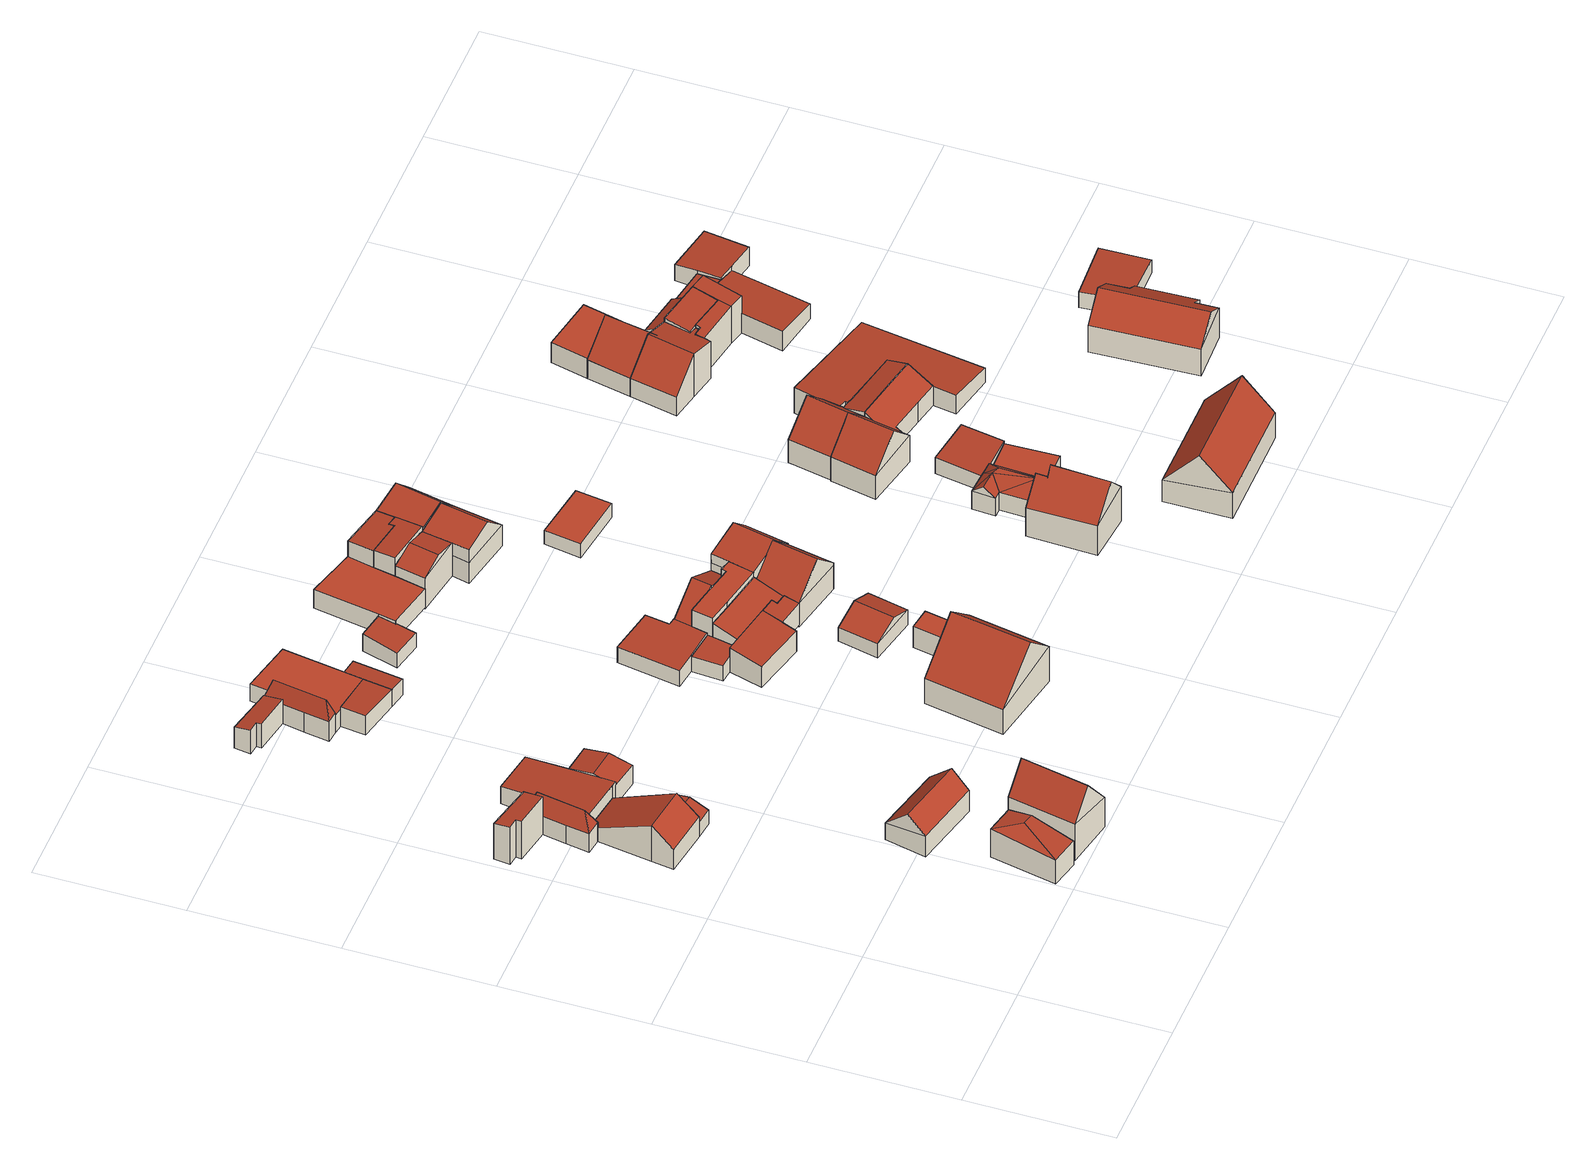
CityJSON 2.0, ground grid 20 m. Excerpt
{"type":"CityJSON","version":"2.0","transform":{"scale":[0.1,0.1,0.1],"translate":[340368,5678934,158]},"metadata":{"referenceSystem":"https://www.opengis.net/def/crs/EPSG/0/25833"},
"CityObjects":{
"building1":{"type":"Building","attributes":{"Dachtyp_tdc":"tdcHipAndGableRoof","Gemeindeschluessel":14729160,"Dachneigung":12.14,"QualitaetDacherkennung":41,"Geometrietyp2DReferenz":"3000","function":"31001_9998","roofType":"5000","measuredHeight":5.15},"geometry":[{"type":"MultiSurface","lod":"2","boundaries":[[[0,1,2,3]],[[1,4,5,2]],[[4,6,7,5]],[[6,0,3,7]],[[4,1,8]],[[0,6,9]],[[1,0,9,8]],[[6,4,8,9]],[[3,2,5,7]]],"semantics":{"surfaces":[{"type":"WallSurface"},{"type":"RoofSurface"},{"type":"GroundSurface"}],"values":[0,0,0,0,1,0,1,1,2]}}]},
"building2":{"type":"Building","attributes":{"Gemeindeschluessel":14729160,"Geometrietyp2DReferenz":"3000","function":"31001_9998","roofType":"9999"},"children":["building2-1","building2-2","building2-3","building2-4","building2-5","building2-6"]},
"building2-1":{"type":"BuildingPart","attributes":{"Dachtyp_tdc":"tdcGableRoof","Dachneigung":25.82,"QualitaetDacherkennung":46,"Geometrietyp2DReferenz":"3000","roofType":"3100","measuredHeight":5.91},"parents":["building2"],"geometry":[{"type":"MultiSurface","lod":"2","boundaries":[[[10,11,12,13,14]],[[15,16,17,18,19]],[[16,20,21,17]],[[20,22,23,21]],[[22,24,25,23]],[[20,16,15,26]],[[26,11,10,27,24,22,20]],[[28,14,13,29,18,17,21,23,25]],[[14,28,27,10]],[[30,12,11,26]],[[29,13,12,31]],[[31,12,30]],[[15,19,32,30,26]],[[29,31,19,18]],[[19,31,30,32]],[[27,28,25,24]]],"semantics":{"surfaces":[{"type":"WallSurface"},{"type":"RoofSurface"},{"type":"GroundSurface"},{"type":"ClosureSurface"}],"values":[0,0,0,0,0,1,1,2,3,0,3,3,0,3,3,3]}}]},
"building2-2":{"type":"BuildingPart","attributes":{"Dachtyp_tdc":"tdcFreeFormRoof","Dachneigung":63.78,"QualitaetDacherkennung":27,"Geometrietyp2DReferenz":"3000","roofType":"5000","measuredHeight":5.41},"parents":["building2"],"geometry":[{"type":"MultiSurface","lod":"2","boundaries":[[[33,34,35,36]],[[37,38,39,40]],[[41,42,23,25,24]],[[42,43,44,23]],[[43,33,36,44]],[[45,46,41,47,38]],[[45,38,37]],[[46,45,37,34,33,43]],[[46,43,42,41]],[[36,35,40,39,28,25,23,44]],[[40,35,34,37]],[[27,47,41,24]],[[24,25,28,27]],[[28,39,38,47,27]]],"semantics":{"surfaces":[{"type":"WallSurface"},{"type":"RoofSurface"},{"type":"GroundSurface"},{"type":"ClosureSurface"}],"values":[0,0,0,0,0,1,1,1,1,2,3,0,3,3]}}]},
"building2-3":{"type":"BuildingPart","attributes":{"Dachtyp_tdc":"tdcGableRoof","Dachneigung":10.1,"QualitaetDacherkennung":80,"Geometrietyp2DReferenz":"3000","roofType":"3100","measuredHeight":3.87},"parents":["building2"],"geometry":[{"type":"MultiSurface","lod":"2","boundaries":[[[48,49,50,51]],[[48,52,53,49]],[[52,54,55,53]],[[52,48,56]],[[48,51,57,56]],[[54,52,56,57,58]],[[50,49,53,55]],[[50,55,54,59,51]],[[59,58,57,51]],[[54,58,59]]],"semantics":{"surfaces":[{"type":"WallSurface"},{"type":"RoofSurface"},{"type":"GroundSurface"},{"type":"ClosureSurface"}],"values":[0,0,0,0,1,1,2,3,0,3]}}]},
"building2-4":{"type":"BuildingPart","attributes":{"Dachtyp_tdc":"tdcPolyFlatRoof","Dachneigung":7.01,"QualitaetDacherkennung":62,"Geometrietyp2DReferenz":"3000","roofType":"2100","measuredHeight":6.18},"parents":["building2"],"geometry":[{"type":"MultiSurface","lod":"2","boundaries":[[[60,61,62,35,34]],[[61,63,64,62]],[[63,65,66,64]],[[65,67,68,66]],[[67,69,37,40,68]],[[67,65,63,61,60,69]],[[40,35,62,64,66,68]],[[34,37,69,60]],[[34,35,40,37]]],"semantics":{"surfaces":[{"type":"WallSurface"},{"type":"RoofSurface"},{"type":"GroundSurface"},{"type":"ClosureSurface"}],"values":[0,0,0,0,0,1,2,0,3]}}]},
"building2-5":{"type":"BuildingPart","attributes":{"Dachtyp_tdc":"tdcPolyFlatRoof","Dachneigung":4.94,"QualitaetDacherkennung":62,"Geometrietyp2DReferenz":"3000","roofType":"2100","measuredHeight":3.84},"parents":["building2"],"geometry":[{"type":"MultiSurface","lod":"2","boundaries":[[[70,71,10,14,55,54]],[[72,73,74,39,38]],[[73,75,76,74]],[[75,77,78,76]],[[77,51,50,78]],[[77,75,73,72,79,71,70,58,59,51]],[[50,55,14,28,39,74,76,78]],[[54,58,70]],[[55,50,51,59,54]],[[54,59,58]],[[27,10,71,79,47]],[[27,28,14,10]],[[72,38,47,79]],[[28,27,47,38,39]]],"semantics":{"surfaces":[{"type":"WallSurface"},{"type":"RoofSurface"},{"type":"GroundSurface"},{"type":"ClosureSurface"}],"values":[0,0,0,0,0,1,2,0,3,3,0,3,0,3]}}]},
"building2-6":{"type":"BuildingPart","attributes":{"Dachtyp_tdc":"tdcGableRoof","Dachneigung":18.37,"QualitaetDacherkennung":48,"Geometrietyp2DReferenz":"3000","roofType":"3100","measuredHeight":3.19},"parents":["building2"],"geometry":[{"type":"MultiSurface","lod":"2","boundaries":[[[12,80,81,13]],[[80,82,83,81]],[[82,19,18,83]],[[82,80,84]],[[80,12,30,32,84]],[[19,82,84,32]],[[13,81,83,18,29]],[[13,29,31,12]],[[29,18,19,31]],[[30,12,31]],[[32,30,31,19]]],"semantics":{"surfaces":[{"type":"WallSurface"},{"type":"RoofSurface"},{"type":"GroundSurface"},{"type":"ClosureSurface"}],"values":[0,0,0,0,1,1,2,3,3,3,3]}}]},
"building3":{"type":"Building","attributes":{"Dachtyp_tdc":"tdcGableRoof","Gemeindeschluessel":14729160,"Dachneigung":43.37,"QualitaetDacherkennung":67,"Geometrietyp2DReferenz":"3000","function":"31001_9998","roofType":"3100","measuredHeight":5.78},"geometry":[{"type":"MultiSurface","lod":"2","boundaries":[[[85,86,87,88]],[[86,89,90,87]],[[89,91,92,90]],[[91,85,88,92]],[[89,86,93]],[[85,91,94]],[[86,85,94,93]],[[91,89,93,94]],[[88,87,90,92]]],"semantics":{"surfaces":[{"type":"WallSurface"},{"type":"RoofSurface"},{"type":"GroundSurface"}],"values":[0,0,0,0,0,0,1,1,2]}}]},
"building4":{"type":"Building","attributes":{"Dachtyp_tdc":"tdcGableRoof","Gemeindeschluessel":14729160,"Dachneigung":51.72,"QualitaetDacherkennung":82,"Geometrietyp2DReferenz":"3000","function":"31001_9998","roofType":"3100","measuredHeight":9.92},"geometry":[{"type":"MultiSurface","lod":"2","boundaries":[[[95,96,97,98]],[[96,99,100,97]],[[99,101,102,100]],[[101,95,98,102]],[[99,96,103]],[[95,101,104]],[[96,95,104,103]],[[101,99,103,104]],[[98,97,100,102]]],"semantics":{"surfaces":[{"type":"WallSurface"},{"type":"RoofSurface"},{"type":"GroundSurface"}],"values":[0,0,0,0,0,0,1,1,2]}}]},
"building5":{"type":"Building","attributes":{"Gemeindeschluessel":14729160,"Geometrietyp2DReferenz":"3000","function":"31001_9998","roofType":"9999"},"children":["building5-1","building5-2","building5-3","building5-4","building5-5"]},
"building5-1":{"type":"BuildingPart","attributes":{"Dachtyp_tdc":"tdcPolyFlatRoof","Dachneigung":10.67,"QualitaetDacherkennung":76,"Geometrietyp2DReferenz":"3000","roofType":"2100","measuredHeight":3.98},"parents":["building5"],"geometry":[{"type":"MultiSurface","lod":"2","boundaries":[[[105,106,107,108,109]],[[106,110,111,107]],[[110,112,113,111]],[[112,114,115,113]],[[114,116,117,118,115]],[[114,112,110,106,105,116]],[[118,108,107,111,113,115]],[[109,117,116,105]],[[109,108,118,117]]],"semantics":{"surfaces":[{"type":"WallSurface"},{"type":"RoofSurface"},{"type":"GroundSurface"},{"type":"ClosureSurface"}],"values":[0,0,0,0,0,1,2,0,3]}}]},
"building5-2":{"type":"BuildingPart","attributes":{"Dachtyp_tdc":"tdcPolyFlatRoof","Dachneigung":3.48,"QualitaetDacherkennung":86,"Geometrietyp2DReferenz":"3000","roofType":"2100","measuredHeight":2.76},"parents":["building5"],"geometry":[{"type":"MultiSurface","lod":"2","boundaries":[[[119,120,121,122]],[[123,124,125,126]],[[124,119,122,125]],[[124,123,127,120,119]],[[122,121,128,126,125]],[[127,128,121,120]],[[123,126,128,127]]],"semantics":{"surfaces":[{"type":"WallSurface"},{"type":"RoofSurface"},{"type":"GroundSurface"},{"type":"ClosureSurface"}],"values":[0,0,0,1,2,3,3]}}]},
"building5-3":{"type":"BuildingPart","attributes":{"Dachtyp_tdc":"tdcPolyFlatRoof","Dachneigung":4.36,"QualitaetDacherkennung":79,"Geometrietyp2DReferenz":"3000","roofType":"2100","measuredHeight":3.22},"parents":["building5"],"geometry":[{"type":"MultiSurface","lod":"2","boundaries":[[[120,129,130,121]],[[129,131,132,133,130]],[[129,120,127,134,131]],[[133,128,121,130]],[[134,132,131]],[[127,128,133,132,134]],[[121,128,127,120]]],"semantics":{"surfaces":[{"type":"WallSurface"},{"type":"RoofSurface"},{"type":"GroundSurface"},{"type":"ClosureSurface"}],"values":[0,0,1,2,0,3,3]}}]},
"building5-4":{"type":"BuildingPart","attributes":{"Dachtyp_tdc":"tdcFreeFormRoof","Dachneigung":71.65,"QualitaetDacherkennung":31,"Geometrietyp2DReferenz":"3000","roofType":"5000","measuredHeight":5.79},"parents":["building5"],"geometry":[{"type":"MultiSurface","lod":"2","boundaries":[[[135,109,108,136]],[[117,137,138,139,118]],[[140,141,142,143,144]],[[141,135,136,142]],[[137,117,145]],[[117,109,135,141,146,145]],[[141,140,146]],[[140,137,145,146]],[[136,108,118,139,143,142]],[[118,108,109,117]],[[144,138,137,140]],[[144,143,139,138]]],"semantics":{"surfaces":[{"type":"WallSurface"},{"type":"RoofSurface"},{"type":"GroundSurface"},{"type":"ClosureSurface"}],"values":[0,0,0,0,1,1,1,1,2,3,0,3]}}]},
"building5-5":{"type":"BuildingPart","attributes":{"Dachtyp_tdc":"tdcPolyFlatRoof","Dachneigung":0,"QualitaetDacherkennung":60,"Geometrietyp2DReferenz":"3000","roofType":"1000","measuredHeight":2.81},"parents":["building5"],"geometry":[{"type":"MultiSurface","lod":"2","boundaries":[[[147,123,126,148]],[[132,144,143,133]],[[138,149,150,139]],[[149,147,148,150]],[[149,138,144,132,134,127,123,147]],[[148,126,128,133,143,139,150]],[[128,126,123,127]],[[133,128,127,134,132]],[[139,143,144,138]]],"semantics":{"surfaces":[{"type":"WallSurface"},{"type":"RoofSurface"},{"type":"GroundSurface"},{"type":"ClosureSurface"}],"values":[0,0,0,0,1,2,3,3,3]}}]},
"building6":{"type":"Building","attributes":{"Gemeindeschluessel":14729160,"Geometrietyp2DReferenz":"3000","function":"31001_9998","roofType":"9999"},"children":["building6-1","building6-2"]},
"building6-1":{"type":"BuildingPart","attributes":{"Dachtyp_tdc":"tdcGableRoof","Dachneigung":41.89,"QualitaetDacherkennung":72,"Geometrietyp2DReferenz":"3000","roofType":"3100","measuredHeight":9.97},"parents":["building6"],"geometry":[{"type":"MultiSurface","lod":"2","boundaries":[[[151,152,153,154,155]],[[152,156,157,153]],[[156,158,159,157]],[[156,152,160]],[[151,158,161]],[[152,151,161,160]],[[158,156,160,161]],[[154,153,157,159,162]],[[162,159,158,151,155,163]],[[155,154,162,163]]],"semantics":{"surfaces":[{"type":"WallSurface"},{"type":"RoofSurface"},{"type":"GroundSurface"},{"type":"ClosureSurface"}],"values":[0,0,0,0,0,1,1,2,0,3]}}]},
"building6-2":{"type":"BuildingPart","attributes":{"Dachtyp_tdc":"tdcPolyFlatRoof","Dachneigung":3.11,"QualitaetDacherkennung":82,"Geometrietyp2DReferenz":"3000","roofType":"2100","measuredHeight":3.66},"parents":["building6"],"geometry":[{"type":"MultiSurface","lod":"2","boundaries":[[[164,165,166,167]],[[165,155,154,166]],[[163,164,167,162]],[[163,155,165,164]],[[167,166,154,162]],[[163,162,154,155]]],"semantics":{"surfaces":[{"type":"WallSurface"},{"type":"RoofSurface"},{"type":"GroundSurface"},{"type":"ClosureSurface"}],"values":[0,0,0,1,2,3]}}]},
"building7":{"type":"Building","attributes":{"Gemeindeschluessel":14729160,"Geometrietyp2DReferenz":"3000","function":"31001_9998","roofType":"9999"},"children":["building7-1","building7-2","building7-3","building7-4","building7-5"]},
"building7-1":{"type":"BuildingPart","attributes":{"Dachtyp_tdc":"tdcPolyFlatRoof","Dachneigung":3.49,"QualitaetDacherkennung":77,"Geometrietyp2DReferenz":"3000","roofType":"2100","measuredHeight":2.98},"parents":["building7"],"geometry":[{"type":"MultiSurface","lod":"2","boundaries":[[[168,169,170,171]],[[169,172,173,170]],[[172,174,175,176,173]],[[177,178,179,180,181,182]],[[183,184,185,186,187]],[[184,168,171,185]],[[184,183,178,177,174,172,169,168]],[[171,170,173,176,181,180,186,185]],[[177,182,175,174]],[[182,181,176,175]],[[183,187,179,178]],[[187,186,180,179]]],"semantics":{"surfaces":[{"type":"WallSurface"},{"type":"RoofSurface"},{"type":"GroundSurface"},{"type":"ClosureSurface"}],"values":[0,0,0,0,0,0,1,2,0,3,0,3]}}]},
"building7-2":{"type":"BuildingPart","attributes":{"Dachtyp_tdc":"tdcPolyFlatRoof","Dachneigung":3.17,"QualitaetDacherkennung":63,"Geometrietyp2DReferenz":"3000","roofType":"2100","measuredHeight":2.88},"parents":["building7"],"geometry":[{"type":"MultiSurface","lod":"2","boundaries":[[[188,189,190,191]],[[189,187,186,190]],[[179,192,193,180]],[[192,194,195,193]],[[194,196,197,195]],[[196,194,192,179,187,189,188]],[[191,190,186,180,193,195,197]],[[180,186,187,179]],[[188,191,197,196]]],"semantics":{"surfaces":[{"type":"WallSurface"},{"type":"RoofSurface"},{"type":"GroundSurface"},{"type":"ClosureSurface"}],"values":[0,0,0,0,0,1,2,3,3]}}]},
"building7-3":{"type":"BuildingPart","attributes":{"Dachtyp_tdc":"tdcPolyFlatRoof","Dachneigung":7.89,"QualitaetDacherkennung":82,"Geometrietyp2DReferenz":"3000","roofType":"2100","measuredHeight":4.03},"parents":["building7"],"geometry":[{"type":"MultiSurface","lod":"2","boundaries":[[[198,199,188,191,200]],[[201,202,203,204,205]],[[202,198,200,203]],[[202,201,206,199,198]],[[200,191,197,207,204,203]],[[208,209,196,188,199,206]],[[197,191,188,196]],[[208,207,197,196,209]],[[201,205,208,206]],[[205,204,207,208]]],"semantics":{"surfaces":[{"type":"WallSurface"},{"type":"RoofSurface"},{"type":"GroundSurface"},{"type":"ClosureSurface"}],"values":[0,0,0,1,2,0,3,3,0,3]}}]},
"building7-4":{"type":"BuildingPart","attributes":{"Dachtyp_tdc":"tdcGableRoof","Dachneigung":30.54,"QualitaetDacherkennung":15,"Geometrietyp2DReferenz":"3000","roofType":"3100","measuredHeight":5.96},"parents":["building7"],"geometry":[{"type":"MultiSurface","lod":"2","boundaries":[[[210,211,212,213]],[[211,214,215,212]],[[214,216,217,215]],[[216,182,181,217]],[[175,218,219,176]],[[218,220,221,219]],[[220,222,223,221]],[[222,210,213,223]],[[218,175,182,216,214]],[[214,211,210,222,220,218]],[[213,212,215,217,181,176,219,221,223]],[[176,181,182,175]]],"semantics":{"surfaces":[{"type":"WallSurface"},{"type":"RoofSurface"},{"type":"GroundSurface"},{"type":"ClosureSurface"}],"values":[0,0,0,0,0,0,0,0,1,1,2,3]}}]},
"building7-5":{"type":"BuildingPart","attributes":{"Dachtyp_tdc":"tdcPolyFlatRoof","Dachneigung":7.96,"QualitaetDacherkennung":58,"Geometrietyp2DReferenz":"3000","roofType":"2100","measuredHeight":4.01},"parents":["building7"],"geometry":[{"type":"MultiSurface","lod":"2","boundaries":[[[209,197,196]],[[209,224,225,197]],[[224,226,227,225]],[[226,228,229,227]],[[228,230,231,229]],[[230,205,204,231]],[[230,228,226,224,209,208,205]],[[204,207,197,225,227,229,231]],[[207,204,205,208]],[[207,208,209,196,197]]],"semantics":{"surfaces":[{"type":"WallSurface"},{"type":"RoofSurface"},{"type":"GroundSurface"},{"type":"ClosureSurface"}],"values":[0,0,0,0,0,0,1,2,3,3]}}]},
"building8":{"type":"Building","attributes":{"Dachtyp_tdc":"tdcGableRoof","Gemeindeschluessel":14729160,"Dachneigung":19.89,"QualitaetDacherkennung":75,"Geometrietyp2DReferenz":"3000","function":"31001_9998","roofType":"3100","measuredHeight":3.66},"geometry":[{"type":"MultiSurface","lod":"2","boundaries":[[[232,233,234,235]],[[233,236,237,234]],[[236,238,239,237]],[[238,232,235,239]],[[236,233,240]],[[232,238,241]],[[233,232,241,240]],[[238,236,240,241]],[[235,234,237,239]]],"semantics":{"surfaces":[{"type":"WallSurface"},{"type":"RoofSurface"},{"type":"GroundSurface"}],"values":[0,0,0,0,0,0,1,1,2]}}]},
"building9":{"type":"Building","attributes":{"Gemeindeschluessel":14729160,"Geometrietyp2DReferenz":"3000","function":"31001_9998","roofType":"9999"},"children":["building9-1","building9-2","building9-3"]},
"building9-1":{"type":"BuildingPart","attributes":{"Dachtyp_tdc":"tdcPolyFlatRoof","Dachneigung":4.18,"QualitaetDacherkennung":66,"Geometrietyp2DReferenz":"3000","roofType":"2100","measuredHeight":5.78},"parents":["building9"],"geometry":[{"type":"MultiSurface","lod":"2","boundaries":[[[242,243,244,245,246]],[[243,247,248,244]],[[247,249,250,248]],[[249,251,252,250]],[[251,253,254,255,252]],[[253,251,249,247,243,242]],[[245,244,248,250,252,255]],[[242,246,254,253]],[[246,245,255,254]]],"semantics":{"surfaces":[{"type":"WallSurface"},{"type":"RoofSurface"},{"type":"GroundSurface"},{"type":"ClosureSurface"}],"values":[0,0,0,0,0,1,2,0,3]}}]},
"building9-2":{"type":"BuildingPart","attributes":{"Dachtyp_tdc":"tdcPolyFlatRoof","Dachneigung":0,"QualitaetDacherkennung":74,"Geometrietyp2DReferenz":"3000","roofType":"1000","measuredHeight":3.01},"parents":["building9"],"geometry":[{"type":"MultiSurface","lod":"2","boundaries":[[[256,257,258]],[[256,259,260,257]],[[259,261,262,260]],[[261,246,245,262]],[[254,263,264,255]],[[263,265,266,264]],[[265,267,268,266]],[[267,269,270,271,268]],[[269,267,265,263,254,246,261,259,256]],[[257,260,262,245,255,264,266,268,271]],[[255,245,246,254]],[[258,270,269,256]],[[258,257,271,270]]],"semantics":{"surfaces":[{"type":"WallSurface"},{"type":"RoofSurface"},{"type":"GroundSurface"},{"type":"ClosureSurface"}],"values":[0,0,0,0,0,0,0,0,1,2,3,0,3]}}]},
"building9-3":{"type":"BuildingPart","attributes":{"Dachtyp_tdc":"tdcPolyFlatRoof","Dachneigung":4.84,"QualitaetDacherkennung":72,"Geometrietyp2DReferenz":"3000","roofType":"2100","measuredHeight":2.76},"parents":["building9"],"geometry":[{"type":"MultiSurface","lod":"2","boundaries":[[[272,258,257,273]],[[270,274,268,271]],[[274,275,276,268]],[[275,277,278,276]],[[277,272,273,278]],[[277,275,274,270,258,272]],[[273,257,271,268,276,278]],[[270,271,257,258]]],"semantics":{"surfaces":[{"type":"WallSurface"},{"type":"RoofSurface"},{"type":"GroundSurface"},{"type":"ClosureSurface"}],"values":[0,0,0,0,0,1,2,3]}}]},
"building10":{"type":"Building","attributes":{"Gemeindeschluessel":14729160,"Geometrietyp2DReferenz":"3000","function":"31001_9998","roofType":"9999"},"children":["building10-1","building10-2"]},
"building10-1":{"type":"BuildingPart","attributes":{"Dachtyp_tdc":"tdcGableRoof","Dachneigung":43.53,"QualitaetDacherkennung":81,"Geometrietyp2DReferenz":"3000","roofType":"3100","measuredHeight":7.92},"parents":["building10"],"geometry":[{"type":"MultiSurface","lod":"2","boundaries":[[[279,280,281,282]],[[280,283,284,281]],[[283,230,285,284]],[[230,286,287,285]],[[279,286,230,288,289]],[[290,291,289,288]],[[280,291,290,283]],[[279,289,291,280]],[[283,290,288,230]],[[287,282,281,284,285]],[[279,282,287,286]]],"semantics":{"surfaces":[{"type":"WallSurface"},{"type":"RoofSurface"},{"type":"GroundSurface"},{"type":"ClosureSurface"}],"values":[0,0,0,0,1,1,0,0,0,2,3]}}]},
"building10-2":{"type":"BuildingPart","attributes":{"Dachtyp_tdc":"tdcPolyFlatRoof","Dachneigung":16.39,"QualitaetDacherkennung":58,"Geometrietyp2DReferenz":"3000","roofType":"2100","measuredHeight":5.17},"parents":["building10"],"geometry":[{"type":"MultiSurface","lod":"2","boundaries":[[[292,293,294,295]],[[293,296,279,282,294]],[[286,297,298,287]],[[297,299,300,298]],[[299,301,302,300]],[[301,303,304,302]],[[303,292,295,304]],[[303,301,299,297,286,296,293,292]],[[295,294,282,287,298,300,302,304]],[[286,279,296]],[[287,282,279,286]]],"semantics":{"surfaces":[{"type":"WallSurface"},{"type":"RoofSurface"},{"type":"GroundSurface"},{"type":"ClosureSurface"}],"values":[0,0,0,0,0,0,0,1,2,0,3]}}]},
"building11":{"type":"Building","attributes":{"Gemeindeschluessel":14729160,"Geometrietyp2DReferenz":"3000","function":"31001_9998","roofType":"9999"},"children":["building11-1","building11-2"]},
"building11-1":{"type":"BuildingPart","attributes":{"Dachtyp_tdc":"tdcGableRoof","Dachneigung":10.46,"QualitaetDacherkennung":56,"Geometrietyp2DReferenz":"3000","roofType":"3100","measuredHeight":6.91},"parents":["building11"],"geometry":[{"type":"MultiSurface","lod":"2","boundaries":[[[305,306,307,308]],[[306,309,310,307]],[[309,311,312,310]],[[311,313,314,312]],[[315,316,317,318,319]],[[309,317,316,311]],[[305,319,318,306]],[[306,318,317,309]],[[311,316,315,313]],[[308,307,310,312,314]],[[308,314,313,305]],[[313,315,319,305]]],"semantics":{"surfaces":[{"type":"WallSurface"},{"type":"RoofSurface"},{"type":"GroundSurface"},{"type":"ClosureSurface"}],"values":[0,0,0,0,1,1,0,0,0,2,3,3]}}]},
"building11-2":{"type":"BuildingPart","attributes":{"Dachtyp_tdc":"tdcPolyFlatRoof","Dachneigung":0,"QualitaetDacherkennung":45,"Geometrietyp2DReferenz":"3000","roofType":"1000","measuredHeight":5.9},"parents":["building11"],"geometry":[{"type":"MultiSurface","lod":"2","boundaries":[[[320,321,322,323]],[[321,324,325,322]],[[324,326,327,325]],[[326,319,305,308,327]],[[315,328,329,314,313]],[[328,330,331,329]],[[330,320,323,331]],[[330,328,315,319,326,324,321,320]],[[323,322,325,327,308,314,329,331]],[[313,314,308,305]],[[313,305,319,315]]],"semantics":{"surfaces":[{"type":"WallSurface"},{"type":"RoofSurface"},{"type":"GroundSurface"},{"type":"ClosureSurface"}],"values":[0,0,0,0,0,0,0,1,2,3,3]}}]},
"building12":{"type":"Building","attributes":{"Gemeindeschluessel":14729160,"Geometrietyp2DReferenz":"3000","function":"31001_9998","roofType":"9999"},"children":["building12-1","building12-2"]},
"building12-1":{"type":"BuildingPart","attributes":{"Dachtyp_tdc":"tdcGableRoof","Dachneigung":44.36,"QualitaetDacherkennung":68,"Geometrietyp2DReferenz":"3000","roofType":"3100","measuredHeight":6.62},"parents":["building12"],"geometry":[{"type":"MultiSurface","lod":"2","boundaries":[[[332,333,334,335]],[[333,336,337,334]],[[338,339,340,341]],[[339,332,335,340]],[[339,342,343,332]],[[344,345,343,342,346]],[[338,346,342,339]],[[333,345,344,336]],[[332,343,345,333]],[[335,334,337,341,340]],[[341,337,336,338]],[[336,344,346,338]]],"semantics":{"surfaces":[{"type":"WallSurface"},{"type":"RoofSurface"},{"type":"GroundSurface"},{"type":"ClosureSurface"}],"values":[0,0,0,0,1,1,0,0,0,2,3,3]}}]},
"building12-2":{"type":"BuildingPart","attributes":{"Dachtyp_tdc":"tdcGableRoof","Dachneigung":17.98,"QualitaetDacherkennung":26,"Geometrietyp2DReferenz":"3000","roofType":"3100","measuredHeight":6.05},"parents":["building12"],"geometry":[{"type":"MultiSurface","lod":"2","boundaries":[[[347,348,349,350]],[[348,346,338,341,349]],[[347,350,337,336,344]],[[346,348,351]],[[347,344,352]],[[348,347,352,351]],[[344,346,351,352]],[[350,349,341,337]],[[336,337,341,338]],[[336,338,346,344]]],"semantics":{"surfaces":[{"type":"WallSurface"},{"type":"RoofSurface"},{"type":"GroundSurface"},{"type":"ClosureSurface"}],"values":[0,0,0,0,0,1,1,2,3,3]}}]},
"building13":{"type":"Building","attributes":{"Gemeindeschluessel":14729160,"Geometrietyp2DReferenz":"3000","function":"31001_9998","roofType":"9999"},"children":["building13-1","building13-2"]},
"building13-1":{"type":"BuildingPart","attributes":{"Dachtyp_tdc":"tdcPolyFlatRoof","Dachneigung":4.44,"QualitaetDacherkennung":68,"Geometrietyp2DReferenz":"3000","roofType":"2100","measuredHeight":6.28},"parents":["building13"],"geometry":[{"type":"MultiSurface","lod":"2","boundaries":[[[353,354,349,341,355]],[[354,356,357,349]],[[356,358,359,357]],[[358,249,360,359]],[[249,247,361,362,360]],[[247,249,358,356,354,353]],[[341,349,357,359,360,362]],[[355,361,247,353]],[[355,341,362,361]]],"semantics":{"surfaces":[{"type":"WallSurface"},{"type":"RoofSurface"},{"type":"GroundSurface"},{"type":"ClosureSurface"}],"values":[0,0,0,0,0,1,2,0,3]}}]},
"building13-2":{"type":"BuildingPart","attributes":{"Dachtyp_tdc":"tdcGableRoof","Dachneigung":44.68,"QualitaetDacherkennung":61,"Geometrietyp2DReferenz":"3000","roofType":"3100","measuredHeight":6.74},"parents":["building13"],"geometry":[{"type":"MultiSurface","lod":"2","boundaries":[[[363,355,341,364]],[[361,243,365,362]],[[243,366,367,365]],[[366,368,369,367]],[[368,339,340,369]],[[339,363,364,340]],[[366,243,361,355,363]],[[363,339,368,366]],[[364,341,362,365,367,369,340]],[[361,362,341,355]]],"semantics":{"surfaces":[{"type":"WallSurface"},{"type":"RoofSurface"},{"type":"GroundSurface"},{"type":"ClosureSurface"}],"values":[0,0,0,0,0,0,1,1,2,3]}}]},
"building14":{"type":"Building","attributes":{"Dachtyp_tdc":"tdcPolyFlatRoof","Gemeindeschluessel":14729160,"Dachneigung":0,"QualitaetDacherkennung":56,"Geometrietyp2DReferenz":"3000","function":"31001_9998","roofType":"1000","measuredHeight":2.33},"geometry":[{"type":"MultiSurface","lod":"2","boundaries":[[[370,371,372,373]],[[371,374,375,372]],[[374,376,377,375]],[[376,370,373,377]],[[376,374,371,370]],[[373,372,375,377]]],"semantics":{"surfaces":[{"type":"WallSurface"},{"type":"RoofSurface"},{"type":"GroundSurface"}],"values":[0,0,0,0,1,2]}}]},
"building15":{"type":"Building","attributes":{"Dachtyp_tdc":"tdcFreeFormRoof","Gemeindeschluessel":14729160,"Dachneigung":47.33,"QualitaetDacherkennung":84,"Geometrietyp2DReferenz":"3000","function":"31001_9998","roofType":"5000","measuredHeight":8.99},"geometry":[{"type":"MultiSurface","lod":"2","boundaries":[[[378,379,380,381]],[[379,382,383,380]],[[382,384,385,383]],[[384,386,387,385]],[[386,388,389,387]],[[388,378,381,389]],[[379,378,390,391]],[[391,390,388,386,384,382]],[[382,379,391]],[[378,388,390]],[[381,380,383,385,387,389]]],"semantics":{"surfaces":[{"type":"WallSurface"},{"type":"RoofSurface"},{"type":"GroundSurface"}],"values":[0,0,0,0,0,0,1,1,0,0,2]}}]},
"building16":{"type":"Building","attributes":{"Dachtyp_tdc":"tdcFreeFormRoof","Gemeindeschluessel":14729160,"Dachneigung":39.99,"QualitaetDacherkennung":45,"Geometrietyp2DReferenz":"3000","function":"31001_9998","roofType":"5000","measuredHeight":4.78},"geometry":[{"type":"MultiSurface","lod":"2","boundaries":[[[392,393,394,395]],[[393,396,397,394]],[[396,398,399,397]],[[398,400,401,399]],[[400,402,403,401]],[[402,404,405,403]],[[404,406,407,405]],[[406,408,409,407]],[[408,410,411,409]],[[410,392,395,411]],[[406,412,408]],[[406,413,412]],[[404,413,406]],[[413,404,414]],[[413,414,402,400]],[[413,415,412]],[[400,415,413]],[[398,415,400]],[[415,398,396]],[[415,393,392]],[[393,415,396]],[[412,392,410,408]],[[392,412,415]],[[402,414,404]],[[395,394,397,399,401,403,405,407,409,411]]],"semantics":{"surfaces":[{"type":"WallSurface"},{"type":"RoofSurface"},{"type":"GroundSurface"}],"values":[0,0,0,0,0,0,0,0,0,0,1,1,1,1,1,1,1,1,1,1,1,1,1,0,2]}}]},
"building17":{"type":"Building","attributes":{"Dachtyp_tdc":"tdcPolyFlatRoof","Gemeindeschluessel":14729160,"Dachneigung":0,"QualitaetDacherkennung":83,"Geometrietyp2DReferenz":"3000","function":"31001_9998","roofType":"1000","measuredHeight":2.19},"geometry":[{"type":"MultiSurface","lod":"2","boundaries":[[[416,417,418,419]],[[417,420,421,418]],[[420,422,423,421]],[[422,416,419,423]],[[422,420,417,416]],[[419,418,421,423]]],"semantics":{"surfaces":[{"type":"WallSurface"},{"type":"RoofSurface"},{"type":"GroundSurface"}],"values":[0,0,0,0,1,2]}}]},
"building18":{"type":"Building","attributes":{"Dachtyp_tdc":"tdcPolyFlatRoof","Gemeindeschluessel":14729160,"Dachneigung":2.69,"QualitaetDacherkennung":85,"Geometrietyp2DReferenz":"3000","function":"31001_9998","roofType":"2100","measuredHeight":2.7},"geometry":[{"type":"MultiSurface","lod":"2","boundaries":[[[424,425,426,427]],[[425,428,429,426]],[[428,430,409,429]],[[430,431,407,409]],[[431,432,433,407]],[[432,424,427,433]],[[432,431,430,428,425,424]],[[427,426,429,409,407,433]]],"semantics":{"surfaces":[{"type":"WallSurface"},{"type":"RoofSurface"},{"type":"GroundSurface"}],"values":[0,0,0,0,0,0,1,2]}}]},
"building19":{"type":"Building","attributes":{"Dachtyp_tdc":"tdcGableRoof","Gemeindeschluessel":14729160,"Dachneigung":49.24,"QualitaetDacherkennung":69,"Geometrietyp2DReferenz":"3000","function":"31001_9998","roofType":"3100","measuredHeight":9.01},"geometry":[{"type":"MultiSurface","lod":"2","boundaries":[[[434,435,436,437]],[[438,439,440]],[[435,434,441]],[[439,435,441,440]],[[434,438,440,441]],[[436,442,443,437]],[[435,439,442,436]],[[439,438,443,442]],[[438,434,437,443]]],"semantics":{"surfaces":[{"type":"WallSurface"},{"type":"RoofSurface"},{"type":"GroundSurface"}],"values":[0,0,0,1,1,2,0,0,0]}}]},
"building20":{"type":"Building","attributes":{"Gemeindeschluessel":14729160,"Geometrietyp2DReferenz":"3000","function":"31001_9998","roofType":"9999"},"children":["building20-1","building20-2"]},
"building20-1":{"type":"BuildingPart","attributes":{"Dachtyp_tdc":"tdcGableRoof","Dachneigung":44.09,"QualitaetDacherkennung":82,"Geometrietyp2DReferenz":"3000","roofType":"3100","measuredHeight":7.98},"parents":["building20"],"geometry":[{"type":"MultiSurface","lod":"2","boundaries":[[[444,445,446,447]],[[448,449,450]],[[448,451,452,449]],[[451,453,454,452]],[[453,444,447,454]],[[444,453,455,456]],[[445,456,455,451,448,457]],[[455,453,451]],[[444,456,445]],[[447,446,449,452,454]],[[450,457,448]],[[449,446,445,457,450]]],"semantics":{"surfaces":[{"type":"WallSurface"},{"type":"RoofSurface"},{"type":"GroundSurface"},{"type":"ClosureSurface"}],"values":[0,0,0,0,0,1,1,0,0,2,0,3]}}]},
"building20-2":{"type":"BuildingPart","attributes":{"Dachtyp_tdc":"tdcPolyFlatRoof","Dachneigung":29.39,"QualitaetDacherkennung":69,"Geometrietyp2DReferenz":"3000","roofType":"2100","measuredHeight":5.2},"parents":["building20"],"geometry":[{"type":"MultiSurface","lod":"2","boundaries":[[[458,459,460,461]],[[459,462,463,460]],[[462,464,465,463]],[[464,450,449,465]],[[466,467,468,446,445]],[[467,469,470,468]],[[469,458,461,470]],[[469,467,466,457,450,464,462,459,458]],[[461,460,463,465,449,446,468,470]],[[445,457,466]],[[446,449,450,457,445]]],"semantics":{"surfaces":[{"type":"WallSurface"},{"type":"RoofSurface"},{"type":"GroundSurface"},{"type":"ClosureSurface"}],"values":[0,0,0,0,0,0,0,1,2,0,3]}}]},
"building21":{"type":"Building","attributes":{"Gemeindeschluessel":14729160,"Geometrietyp2DReferenz":"3000","function":"31001_9998","roofType":"9999"},"children":["building21-1","building21-2"]},
"building21-1":{"type":"BuildingPart","attributes":{"Dachtyp_tdc":"tdcGableRoof","Dachneigung":43.99,"QualitaetDacherkennung":79,"Geometrietyp2DReferenz":"3000","roofType":"3100","measuredHeight":7.89},"parents":["building21"],"geometry":[{"type":"MultiSurface","lod":"2","boundaries":[[[471,472,473,474]],[[472,475,476,473]],[[475,477,478,476]],[[477,479,480,478]],[[445,456,481,482]],[[456,444,483,481]],[[444,484,485,483]],[[484,471,474,485]],[[456,445,486,479,477,475,472,471]],[[471,484,444,456]],[[474,473,476,478,480,487,482,481,483,485]],[[487,480,479,486]],[[482,487,486,445]]],"semantics":{"surfaces":[{"type":"WallSurface"},{"type":"RoofSurface"},{"type":"GroundSurface"},{"type":"ClosureSurface"}],"values":[0,0,0,0,0,0,0,0,1,1,2,3,3]}}]},
"building21-2":{"type":"BuildingPart","attributes":{"Dachtyp_tdc":"tdcPolyFlatRoof","Dachneigung":13.34,"QualitaetDacherkennung":75,"Geometrietyp2DReferenz":"3000","roofType":"2100","measuredHeight":5.08},"parents":["building21"],"geometry":[{"type":"MultiSurface","lod":"2","boundaries":[[[469,467,488,489]],[[467,466,445,482,488]],[[490,491,492,480,479]],[[491,493,494,492]],[[493,495,496,494]],[[495,469,489,496]],[[495,493,491,490,486,466,467,469]],[[489,488,482,487,480,492,494,496]],[[486,445,466]],[[486,487,482,445]],[[479,486,490]],[[479,480,487,486]]],"semantics":{"surfaces":[{"type":"WallSurface"},{"type":"RoofSurface"},{"type":"GroundSurface"},{"type":"ClosureSurface"}],"values":[0,0,0,0,0,0,1,2,0,3,0,3]}}]},
"building22":{"type":"Building","attributes":{"Dachtyp_tdc":"tdcPolyFlatRoof","Gemeindeschluessel":14729160,"Dachneigung":6.01,"QualitaetDacherkennung":63,"Geometrietyp2DReferenz":"3000","function":"31001_9998","roofType":"2100","measuredHeight":4.13},"geometry":[{"type":"MultiSurface","lod":"2","boundaries":[[[497,498,499,500]],[[498,501,502,499]],[[501,503,504,502]],[[503,505,506,504]],[[505,507,508,506]],[[507,509,461,508]],[[509,510,470,461]],[[510,511,512,470]],[[511,513,514,512]],[[513,515,516,514]],[[515,517,518,516]],[[517,497,500,518]],[[517,515,513,511,510,509,507,505,503,501,498,497]],[[500,499,502,504,506,508,461,470,512,514,516,518]]],"semantics":{"surfaces":[{"type":"WallSurface"},{"type":"RoofSurface"},{"type":"GroundSurface"}],"values":[0,0,0,0,0,0,0,0,0,0,0,0,1,2]}}]},
"building23":{"type":"Building","attributes":{"Gemeindeschluessel":14729160,"Geometrietyp2DReferenz":"3000","function":"31001_9998","roofType":"9999"},"children":["building23-1","building23-2"]},
"building23-1":{"type":"BuildingPart","attributes":{"Dachtyp_tdc":"tdcPolyFlatRoof","Dachneigung":6.84,"QualitaetDacherkennung":75,"Geometrietyp2DReferenz":"3000","roofType":"2100","measuredHeight":6.71},"parents":["building23"],"geometry":[{"type":"MultiSurface","lod":"2","boundaries":[[[519,520,521,522,523]],[[520,524,525,521]],[[524,526,527,528,525]],[[526,524,520,519,529]],[[530,522,521,525,528]],[[523,531,529,519]],[[523,522,530,531]],[[531,527,526,529]],[[531,530,528,527]]],"semantics":{"surfaces":[{"type":"WallSurface"},{"type":"RoofSurface"},{"type":"GroundSurface"},{"type":"ClosureSurface"}],"values":[0,0,0,1,2,0,3,0,3]}}]},
"building23-2":{"type":"BuildingPart","attributes":{"Dachtyp_tdc":"tdcGableRoof","Dachneigung":44.54,"QualitaetDacherkennung":78,"Geometrietyp2DReferenz":"3000","roofType":"3100","measuredHeight":7.07},"parents":["building23"],"geometry":[{"type":"MultiSurface","lod":"2","boundaries":[[[527,532,533,528]],[[532,534,535,533]],[[534,536,537,535]],[[536,538,539,537]],[[538,540,541,539]],[[540,542,543,541]],[[542,544,545,543]],[[544,546,547,545]],[[546,523,522,547]],[[546,544,542,540]],[[540,538,536,534,532,527,531,523,546]],[[528,533,535,537,539,541,543,545,547,522,530]],[[530,522,523,531]],[[527,528,530,531]]],"semantics":{"surfaces":[{"type":"WallSurface"},{"type":"RoofSurface"},{"type":"GroundSurface"},{"type":"ClosureSurface"}],"values":[0,0,0,0,0,0,0,0,0,1,1,2,3,3]}}]},
"building24":{"type":"Building","attributes":{"Gemeindeschluessel":14729160,"Geometrietyp2DReferenz":"3000","function":"31001_9998","roofType":"9999"},"children":["building24-1","building24-2"]},
"building24-1":{"type":"BuildingPart","attributes":{"Dachtyp_tdc":"tdcPolyFlatRoof","Dachneigung":31.45,"QualitaetDacherkennung":67,"Geometrietyp2DReferenz":"3000","roofType":"2100","measuredHeight":5.04},"parents":["building24"],"geometry":[{"type":"MultiSurface","lod":"2","boundaries":[[[548,549,550,551,552]],[[549,553,521,550]],[[553,554,555,556,521]],[[554,553,549,548]],[[551,550,521,556]],[[548,552,555,554]],[[552,551,556,555]]],"semantics":{"surfaces":[{"type":"WallSurface"},{"type":"RoofSurface"},{"type":"GroundSurface"},{"type":"ClosureSurface"}],"values":[0,0,0,1,2,0,3]}}]},
"building24-2":{"type":"BuildingPart","attributes":{"Dachtyp_tdc":"tdcGableRoof","Dachneigung":44.32,"QualitaetDacherkennung":78,"Geometrietyp2DReferenz":"3000","roofType":"3100","measuredHeight":7.2},"parents":["building24"],"geometry":[{"type":"MultiSurface","lod":"2","boundaries":[[[557,558,559,560]],[[558,552,551,559]],[[555,561,522,556]],[[561,544,545,522]],[[544,557,560,545]],[[544,562,563,564]],[[565,566,563,562,567,568]],[[552,565,568,555]],[[555,568,567,561]],[[561,567,562,544]],[[558,566,565,552]],[[557,564,563,566,558]],[[544,564,557]],[[560,559,551,556,522,545]],[[556,551,552,555]]],"semantics":{"surfaces":[{"type":"WallSurface"},{"type":"RoofSurface"},{"type":"GroundSurface"},{"type":"ClosureSurface"}],"values":[0,0,0,0,0,1,1,0,0,0,0,0,0,2,3]}}]},
"building25":{"type":"Building","attributes":{"Dachtyp_tdc":"tdcPolyFlatRoof","Gemeindeschluessel":14729160,"Dachneigung":0,"QualitaetDacherkennung":77,"Geometrietyp2DReferenz":"3000","function":"31001_9998","roofType":"1000","measuredHeight":3.34},"geometry":[{"type":"MultiSurface","lod":"2","boundaries":[[[569,570,559,571]],[[570,572,560,559]],[[572,573,574,560]],[[573,569,571,574]],[[573,572,570,569]],[[571,559,560,574]]],"semantics":{"surfaces":[{"type":"WallSurface"},{"type":"RoofSurface"},{"type":"GroundSurface"}],"values":[0,0,0,0,1,2]}}]},
"building26":{"type":"Building","attributes":{"Dachtyp_tdc":"tdcFreeFormRoof","Gemeindeschluessel":14729160,"Dachneigung":33.48,"QualitaetDacherkennung":78,"Geometrietyp2DReferenz":"3000","function":"31001_9998","roofType":"5000","measuredHeight":7.02},"geometry":[{"type":"MultiSurface","lod":"2","boundaries":[[[575,576,577,578]],[[576,579,580,577]],[[579,581,582,580]],[[581,583,584,582]],[[583,585,586,584]],[[585,587,588,586]],[[587,589,590,588]],[[589,575,578,590]],[[575,591,592,576]],[[591,589,587,585,583,581,579,592]],[[579,576,592]],[[575,589,591]],[[578,577,580,582,584,586,588,590]]],"semantics":{"surfaces":[{"type":"WallSurface"},{"type":"RoofSurface"},{"type":"GroundSurface"}],"values":[0,0,0,0,0,0,0,0,1,1,0,0,2]}}]},
"building27":{"type":"Building","attributes":{"Gemeindeschluessel":14729160,"Geometrietyp2DReferenz":"3000","function":"31001_9998","roofType":"9999"},"children":["building27-1","building27-2","building27-3","building27-4","building27-5"]},
"building27-1":{"type":"BuildingPart","attributes":{"Dachtyp_tdc":"tdcPolyFlatRoof","Dachneigung":4.23,"QualitaetDacherkennung":83,"Geometrietyp2DReferenz":"3000","roofType":"2100","measuredHeight":3.12},"parents":["building27"],"geometry":[{"type":"MultiSurface","lod":"2","boundaries":[[[593,594,595,596]],[[594,597,598,595]],[[597,599,598]],[[600,601,602,603,604]],[[601,593,596,602]],[[601,600,605,597,594,593]],[[596,595,598,606,603,602]],[[607,599,597,605]],[[606,598,599,607]],[[600,604,607,605]],[[604,603,606,607]]],"semantics":{"surfaces":[{"type":"WallSurface"},{"type":"RoofSurface"},{"type":"GroundSurface"},{"type":"ClosureSurface"}],"values":[0,0,0,0,0,1,2,0,3,0,3]}}]},
"building27-2":{"type":"BuildingPart","attributes":{"Dachtyp_tdc":"tdcPolyFlatRoof","Dachneigung":5.36,"QualitaetDacherkennung":68,"Geometrietyp2DReferenz":"3000","roofType":"2100","measuredHeight":3.17},"parents":["building27"],"geometry":[{"type":"MultiSurface","lod":"2","boundaries":[[[608,609,610,611]],[[609,612,613,610]],[[599,608,611,598]],[[599,607,614,612,609,608]],[[611,610,613,615,606,598]],[[616,615,614]],[[614,615,613,612]],[[607,616,614]],[[599,598,606,607]],[[607,606,615,616]]],"semantics":{"surfaces":[{"type":"WallSurface"},{"type":"RoofSurface"},{"type":"GroundSurface"},{"type":"ClosureSurface"}],"values":[0,0,0,1,2,0,3,0,3,3]}}]},
"building27-3":{"type":"BuildingPart","attributes":{"Dachtyp_tdc":"tdcPolyFlatRoof","Dachneigung":6.71,"QualitaetDacherkennung":55,"Geometrietyp2DReferenz":"3000","roofType":"2100","measuredHeight":6.36},"parents":["building27"],"geometry":[{"type":"MultiSurface","lod":"2","boundaries":[[[617,618,619,620]],[[618,621,622,619]],[[621,623,624,622]],[[623,625,626,624]],[[625,627,628,626]],[[627,625,623,621,618,617]],[[620,619,622,624,626,628]],[[617,620,628,627]]],"semantics":{"surfaces":[{"type":"WallSurface"},{"type":"RoofSurface"},{"type":"GroundSurface"},{"type":"ClosureSurface"}],"values":[0,0,0,0,0,1,2,3]}}]},
"building27-4":{"type":"BuildingPart","attributes":{"Dachtyp_tdc":"tdcPolyFlatRoof","Dachneigung":6.51,"QualitaetDacherkennung":65,"Geometrietyp2DReferenz":"3000","roofType":"2100","measuredHeight":6.77},"parents":["building27"],"geometry":[{"type":"MultiSurface","lod":"2","boundaries":[[[627,520,629,630,628]],[[631,617,620,613,612]],[[631,632,520,627,617]],[[620,628,630,615,613]],[[627,628,620,617]],[[632,614,616,629,520]],[[616,615,630,629]],[[631,612,614,632]],[[612,613,615,616,614]]],"semantics":{"surfaces":[{"type":"WallSurface"},{"type":"RoofSurface"},{"type":"GroundSurface"},{"type":"ClosureSurface"}],"values":[0,0,1,2,3,0,3,0,3]}}]},
"building27-5":{"type":"BuildingPart","attributes":{"Dachtyp_tdc":"tdcPolyFlatRoof","Dachneigung":5.94,"QualitaetDacherkennung":68,"Geometrietyp2DReferenz":"3000","roofType":"2100","measuredHeight":2.77},"parents":["building27"],"geometry":[{"type":"MultiSurface","lod":"2","boundaries":[[[629,633,634,630]],[[633,604,603,634]],[[604,633,629,616,607]],[[606,615,630,634,603]],[[615,606,607,616]],[[629,630,615,616]],[[606,603,604,607]]],"semantics":{"surfaces":[{"type":"WallSurface"},{"type":"RoofSurface"},{"type":"GroundSurface"},{"type":"ClosureSurface"}],"values":[0,0,1,2,3,3,3]}}]},
"building28":{"type":"Building","attributes":{"Dachtyp_tdc":"tdcPolyFlatRoof","Gemeindeschluessel":14729160,"Dachneigung":3.01,"QualitaetDacherkennung":80,"Geometrietyp2DReferenz":"3000","function":"31001_9998","roofType":"2100","measuredHeight":2.65},"geometry":[{"type":"MultiSurface","lod":"2","boundaries":[[[635,636,637,638]],[[636,639,640,637]],[[639,641,642,640]],[[641,643,644,642]],[[643,645,646,644]],[[645,635,638,646]],[[645,643,641,639,636,635]],[[638,637,640,642,644,646]]],"semantics":{"surfaces":[{"type":"WallSurface"},{"type":"RoofSurface"},{"type":"GroundSurface"}],"values":[0,0,0,0,0,0,1,2]}}]}
},
"vertices":[
[243,15,40],[203,24,40],[203,24,1],[243,15,1],[222,115,47],[222,115,1],[262,106,47],[262,106,1],[240,78,53],[256,74,53],
[140,573,26],[133,506,59],[133,506,37],[133,506,9],[140,573,9],[127,457,42],[62,466,41],[62,466,9],[127,457,9],[127,457,32],[66,496,68],[66,496,9],[78,570,31],[78,570,9],[79,570,31],[79,570,9],[131,487,68],[81,582,26],[81,582,9],[131,487,9],[131,487,40],[131,487,35],[130,484,41],
[61,605,39],[67,637,39],[67,637,9],[61,605,9],[71,663,39],[94,658,39],[94,658,9],[71,663,9],[79,570,39],[78,570,39],[56,573,39],[56,573,9],[81,649,63],[70,584,63],[81,582,39],
[195,630,42],[195,630,9],[155,635,9],[155,635,42],[189,565,40],[189,565,9],[147,572,41],[147,572,9],[192,597,48],[151,602,48],[150,593,45],[155,634,42],
[67,637,71],[17,646,71],[17,646,9],[18,654,70],[18,654,9],[3,656,70],[3,656,9],[6,678,67],[6,678,9],[71,663,68],
[147,572,47],[140,573,47],[94,658,41],[95,658,41],[95,658,9],[102,704,37],[102,704,9],[162,694,37],[162,694,9],[81,582,47],
[161,501,37],[161,501,9],[153,454,32],[153,454,9],[158,480,41],
[285,165,40],[190,187,40],[190,187,6],[285,165,6],[203,244,33],[203,244,6],[299,221,33],[299,221,6],[195,212,64],[291,190,64],
[334,94,54],[315,1,54],[315,1,5],[334,94,5],[247,15,64],[247,15,5],[266,108,64],[266,108,5],[277,9,104],[296,102,104],
[131,996,64],[81,1005,64],[81,1005,24],[131,996,24],[131,996,56],[82,1012,63],[82,1012,24],[67,1014,63],[67,1014,24],[70,1036,59],[70,1036,24],[135,1022,59],[135,1022,56],[135,1022,24],
[229,876,50],[205,881,52],[205,881,24],[229,876,24],[215,947,52],[239,944,50],[239,944,24],[215,947,24],[211,921,52],[211,921,24],
[146,894,56],[146,894,24],[150,928,56],[150,928,52],[150,928,24],[203,922,52],
[126,967,56],[126,967,24],[152,1019,56],[152,1019,52],[152,1019,24],[137,930,56],[120,932,56],[120,932,24],[137,930,24],[137,930,52],[142,1012,82],[130,939,82],
[228,1031,52],[228,1031,24],[156,1047,52],[156,1047,24],
[551,261,69],[531,151,69],[531,151,11],[551,261,11],[551,261,47],[423,171,52],[423,171,11],[443,280,52],[443,280,11],[487,159,111],[507,269,111],[521,266,11],[521,266,46],
[532,327,46],[562,322,47],[562,322,11],[532,327,11],
[370,650,52],[431,636,56],[431,636,26],[370,650,26],[426,603,56],[426,603,26],[436,601,56],[436,601,54],[436,601,26],[431,576,56],[426,554,56],[426,554,53],[426,554,26],[431,576,26],[431,576,54],[385,560,53],[355,564,52],[355,564,26],[385,560,26],[385,560,51],
[400,516,52],[382,518,51],[382,518,26],[400,516,26],[425,547,53],[425,547,26],[418,513,53],[418,513,26],[451,506,55],[451,506,26],
[387,470,60],[400,516,66],[387,470,26],[468,473,63],[462,452,60],[462,452,26],[468,473,26],[468,473,62],[476,501,67],[476,501,26],[476,501,66],[451,506,66],
[512,567,66],[510,560,66],[510,560,26],[512,567,26],[477,567,86],[477,567,26],[463,570,77],[463,570,26],[483,595,86],[483,595,26],[533,588,56],[533,588,26],[528,563,56],[528,563,26],
[498,497,66],[498,497,26],[496,489,65],[496,489,26],[512,486,65],[512,486,26],[508,465,62],[508,465,26],
[569,398,47],[557,343,47],[557,343,22],[569,398,22],[489,357,45],[489,357,22],[501,412,45],[501,412,22],[526,349,59],[538,405,59],
[398,1008,90],[461,994,90],[461,994,34],[398,1008,34],[398,1008,65],[456,968,92],[456,968,34],[442,971,92],[442,971,34],[441,963,92],[441,963,34],[390,972,92],[390,972,65],[390,972,34],
[313,938,65],[313,938,34],[313,938,62],[328,1027,65],[328,1027,34],[380,1013,65],[380,1013,34],[384,942,65],[384,942,34],[375,900,65],[375,900,34],[310,914,65],[310,914,34],[309,914,65],[309,914,60],[309,914,34],
[276,945,62],[276,945,34],[310,914,60],[304,886,58],[304,886,34],[262,895,58],[262,895,34],
[520,528,62],[598,512,62],[598,512,23],[520,528,23],[586,449,62],[586,449,23],[508,465,23],[512,486,62],[512,486,23],[549,457,102],[562,519,102],[586,449,66],[598,512,66],
[425,547,75],[458,540,75],[458,540,23],[425,547,23],[520,528,75],[496,489,62],[496,489,23],[498,497,65],[498,497,23],[451,506,65],[451,506,23],[418,513,65],[418,513,23],
[528,563,68],[533,588,68],[533,588,24],[528,563,24],[611,572,68],[611,572,24],[598,512,68],[598,512,24],[520,528,68],[520,528,24],[520,528,83],[572,517,93],[585,578,93],[533,588,83],[528,563,83],
[431,576,83],[463,570,83],[463,570,24],[431,576,24],[510,560,83],[510,560,24],[512,567,83],[512,567,24],[458,540,83],[458,540,24],[425,547,83],[425,547,24],
[513,850,66],[436,865,66],[436,865,32],[513,850,32],[441,889,66],[441,889,32],[448,930,66],[525,915,66],[525,915,32],[448,930,32],[492,922,98],[480,857,98],[441,889,87],[436,865,87],[448,930,87],
[375,900,82],[384,942,82],[384,942,32],[375,900,32],[418,936,93],[409,895,93],
[448,930,95],[384,942,95],[448,930,90],[390,972,93],[390,972,32],[441,963,93],[441,963,32],[442,971,32],[456,968,90],[456,968,32],
[492,922,100],[492,922,32],[461,994,32],[505,985,100],[505,985,32],[538,979,66],[538,979,32],
[527,754,53],[535,804,53],[535,804,30],[527,754,30],[615,792,53],[615,792,30],[608,743,53],[608,743,30],
[823,242,79],[820,162,79],[820,162,22],[823,242,22],[752,168,71],[752,168,22],[755,262,69],[755,262,22],[785,260,101],[785,260,22],[784,244,101],[784,244,22],[794,244,112],[790,164,112],
[828,242,52],[823,242,52],[823,242,23],[828,242,23],[784,244,52],[784,244,23],[785,260,52],[785,260,23],[787,308,52],[787,308,23],[776,308,52],[776,308,23],[778,340,52],[778,340,23],[812,338,52],[812,338,23],[832,337,52],[832,337,23],[832,334,52],[832,334,23],[810,317,70],[804,323,65],[777,324,65],[807,265,71],
[834,262,44],[832,334,44],[832,334,22],[834,262,22],[880,335,44],[880,335,22],[882,263,44],[882,263,22],
[888,393,50],[881,335,47],[881,335,23],[888,393,23],[880,335,47],[880,335,23],[832,337,47],[812,338,47],[822,403,50],[822,403,23],
[1027,129,53],[1027,38,60],[1027,38,18],[1027,129,18],[874,129,53],[874,38,60],[874,81,108],[1027,81,108],[874,38,18],[874,129,18],
[767,518,62],[844,502,67],[844,502,23],[767,518,23],[835,458,67],[835,458,23],[835,458,50],[831,439,67],[831,439,23],[754,455,62],[754,455,23],[795,447,103],[808,510,103],[841,489,67],
[936,447,55],[902,454,55],[902,454,23],[936,447,23],[852,464,55],[852,464,23],[850,455,50],[850,455,23],[844,502,75],[909,489,75],[909,489,23],[943,482,75],[943,482,23],
[820,568,103],[856,561,67],[856,561,24],[820,568,24],[852,538,67],[852,538,24],[866,535,53],[866,535,24],[865,529,53],[865,529,24],[808,510,24],[844,502,24],[767,518,24],[779,577,62],[779,577,24],[850,532,67],[850,532,24],
[909,489,24],[943,482,24],[865,529,67],[865,528,67],[865,528,24],[915,518,67],[915,518,24],[949,511,67],[949,511,24],
[852,538,65],[856,561,65],[856,561,23],[852,538,23],[866,601,65],[866,601,23],[1021,570,48],[1021,570,23],[996,401,47],[996,401,23],[931,415,54],[931,415,23],[936,447,54],[943,482,54],[949,511,54],[949,511,23],[915,518,58],[915,518,23],[865,528,63],[865,528,23],[866,535,63],[866,535,23],
[901,781,93],[966,768,93],[966,768,26],[901,781,26],[901,781,87],[958,732,88],[958,732,26],[907,743,88],[907,743,84],[907,743,26],[893,745,88],[893,745,26],[893,745,87],
[905,736,84],[905,736,26],[892,738,87],[892,738,26],[890,726,87],[890,726,26],[887,716,87],[887,716,26],[850,724,96],[850,724,26],[810,732,56],[810,732,26],[823,797,56],[823,797,26],[864,789,96],[864,789,26],
[907,808,60],[972,797,58],[972,797,26],[907,808,26],[907,808,56],[966,768,76],[902,781,76],[902,781,56],[902,781,26],
[836,857,56],[913,841,56],[913,841,26],[836,857,26],[901,781,56],[866,788,98],[877,849,98],[836,857,57],[907,808,58],[913,841,58],[901,781,59],[902,781,58],
[925,894,59],[913,841,59],[925,894,26],[836,857,59],[848,908,59],[848,908,26],
[1100,160,63],[1094,304,63],[1094,304,19],[1100,160,19],[1167,307,68],[1167,307,19],[1169,277,68],[1169,277,19],[1189,278,54],[1189,278,19],[1192,195,54],[1192,195,19],[1171,194,68],[1171,194,19],[1172,163,68],[1172,163,19],[1141,162,89],[1135,306,89],
[1107,804,51],[1093,741,56],[1093,741,25],[1107,804,25],[1053,749,56],[1053,749,25],[1053,749,50],[1034,787,54],[1038,817,51],[1038,817,25],[1034,787,25],[1034,787,49],[1030,754,56],[1030,754,25],[1030,754,53],
[1029,639,50],[964,651,57],[964,651,25],[1029,639,25],[977,709,57],[977,709,25],[989,763,57],[989,763,25],[989,763,53],
[955,714,86],[890,726,86],[890,726,25],[955,714,25],[892,738,88],[892,738,25],[905,736,88],[905,736,25],[907,743,89],[907,743,25],[958,732,89],[958,732,25],
[966,768,53],[966,768,25],[977,709,86],[989,763,93],
[972,797,50],[972,797,25],
[1169,277,46],[1167,307,46],[1167,307,20],[1169,277,20],[1164,341,46],[1164,341,20],[1250,347,42],[1250,347,20],[1252,279,42],[1252,279,20],[1189,278,45],[1189,278,20]
]}
